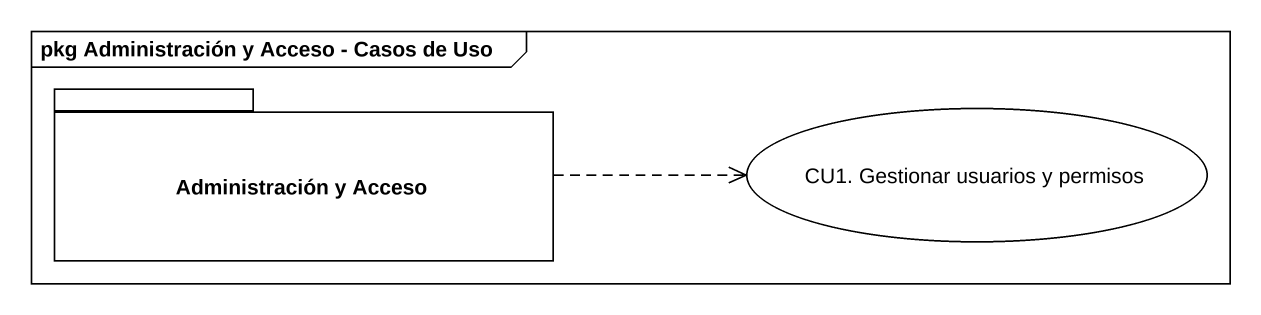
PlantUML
@startuml
mainframe pkg Administración y Acceso - Casos de Uso
package "Administración y Acceso" as Administración_y_Acceso {
}
usecase "CU1. Gestionar usuarios y permisos" as CU1_Gestionar_usuarios_y
Administración_y_Acceso .right.> CU1_Gestionar_usuarios_y
@enduml
